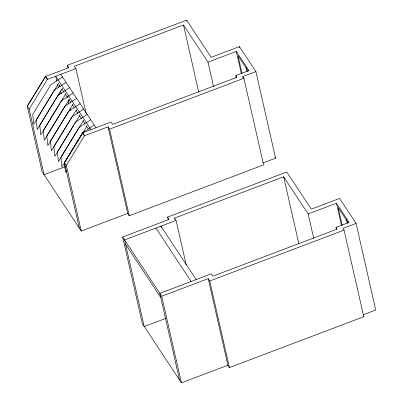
<?xml version="1.0" encoding="UTF-8"?>
<svg xmlns="http://www.w3.org/2000/svg" width="403" height="403" viewBox="0 0 403 403"><rect width="100%" height="100%" fill="white"/><g stroke="black" fill="none" stroke-linecap="round" stroke-linejoin="round"><path stroke-width="0.6" d="M65.185 166.701L44.073 174.695L29.177 109.137L47.287 79.431L75.91 68.591L86.166 113.722M58.929 82.897L33.751 124.195L32.703 114.482L50.813 84.771L62.525 76.998M54.934 100.579L37.278 129.534L36.23 119.827L54.34 90.116L66.047 82.343M55.589 99.506L62.45 88.242M59.765 103.773L40.804 134.879L39.756 125.167L57.866 95.456L69.573 87.688M60.42 102.7L65.976 93.587M69.502 98.926L44.33 140.224L43.277 130.512L61.392 100.8L73.099 93.028M73.029 104.271L47.856 145.564L46.803 135.851L64.913 106.145L76.625 98.372M76.555 109.616L51.383 150.908L50.33 141.196L68.439 111.485L80.152 103.712M73.865 125.147L54.904 156.253L53.856 146.541L71.966 116.83L83.673 109.057M74.52 124.074L80.081 114.956M83.602 120.301L58.43 161.593L57.382 151.881L75.492 122.174L87.199 114.402M66.465 170.671L65.482 172.277L64.43 162.565L82.55 132.854L94.252 125.086M87.129 125.64L61.956 166.938L60.903 157.225L79.018 127.514L90.725 119.741M129.237 215.761L127.706 213.434L81.24 231.03L66.349 165.472L84.459 135.761L108.029 126.839L109.566 129.161L129.237 215.761L263.582 164.892L243.906 78.298L242.757 76.555L255.89 71.583L275.561 158.183L263.008 162.933M47.614 79.305L45.715 76.399L27.263 106.236L42.154 171.794L81.24 231.03M79.326 228.123L64.43 162.565L82.882 132.728L84.459 135.761L82.55 132.854L111.168 122.023L112.699 124.346L236.939 77.305L235.79 75.562L248.923 70.59L236.279 51.428L207.993 62.133L183.471 24.966L74.379 66.268L75.91 68.591M68.107 68.329L67.412 65.276L186.604 20.15L211.127 57.317L239.412 46.612L255.89 71.583M109.566 129.161L243.906 78.298M168.283 220.149L167.588 217.101L286.78 171.97L311.302 209.142L339.588 198.432L356.066 223.403L375.737 310.003L363.184 314.758M356.066 223.403L342.933 228.375L344.081 230.118L363.758 316.718L229.413 367.581L227.881 365.259L181.415 382.85L142.33 323.614L122.658 237.014L169.119 219.423L167.588 217.101M174.831 219.313L174.554 218.094L283.647 176.786L308.169 213.958L313.71 238.349M186.201 264.932L176.086 220.416L124.572 239.916L144.249 326.516L165.945 318.299M308.169 213.958L336.45 203.248L349.099 222.411L335.966 227.383L336.379 229.211M122.658 237.014L161.739 296.25L208.205 278.659L209.736 280.982L229.413 367.581M209.736 280.982L344.081 230.118M248.147 71.089L238.007 55.715L242.047 73.507M348.323 222.909L338.182 207.535L342.223 225.327M335.966 227.383L337.115 229.126L212.875 276.166L211.338 273.844L159.825 293.349L179.501 379.948M274.927 157.215L275.561 158.183M363.184 315.846L363.758 316.718M174.554 218.094L176.086 220.416M67.412 65.276L68.943 67.598L45.373 76.525L27.263 106.236L29.177 109.137M60.762 74.328L96.015 127.756M196.19 279.581L160.933 226.148L161.21 227.373M90.962 129.67L55.71 76.243L56.818 81.119M155.885 228.063L191.138 281.49M60.198 86.383L59.165 84.821L59.584 86.655M61.921 88.998L63.986 92.126M65.367 94.216L67.432 97.35M68.812 99.435L70.878 102.569M72.253 104.654L74.323 107.787M76.046 110.397L78.111 113.53M79.487 115.621L81.557 118.749M82.932 120.84L84.998 123.973M86.378 126.058L88.443 129.192M125.535 244.163L160.787 297.59M64.43 162.565L66.349 165.472M45.715 76.399L47.287 79.431M346.298 219.121L347.275 223.418M336.45 203.248L341.442 225.201M283.647 176.786L298.885 243.87M246.122 67.301L247.099 71.593M239.412 46.612L239.689 47.831M242.757 76.555L243.034 77.774M236.279 51.428L241.266 73.381M235.79 75.562L236.344 78.001M207.993 62.133L213.535 86.529M186.604 20.15L186.881 21.369M183.471 24.966L198.709 92.05M208.205 278.659L227.881 365.259M161.739 296.25L181.415 382.85M108.029 126.839L127.706 213.434M67.271 96.357L67.548 97.576M68.243 100.634L68.938 103.692M70.051 108.583L70.465 110.417M60.556 90.932L61.251 93.99M62.359 98.881L62.636 100.1M57.513 84.167L58.344 87.829M59.453 92.705L59.866 94.539"/></g></svg>
